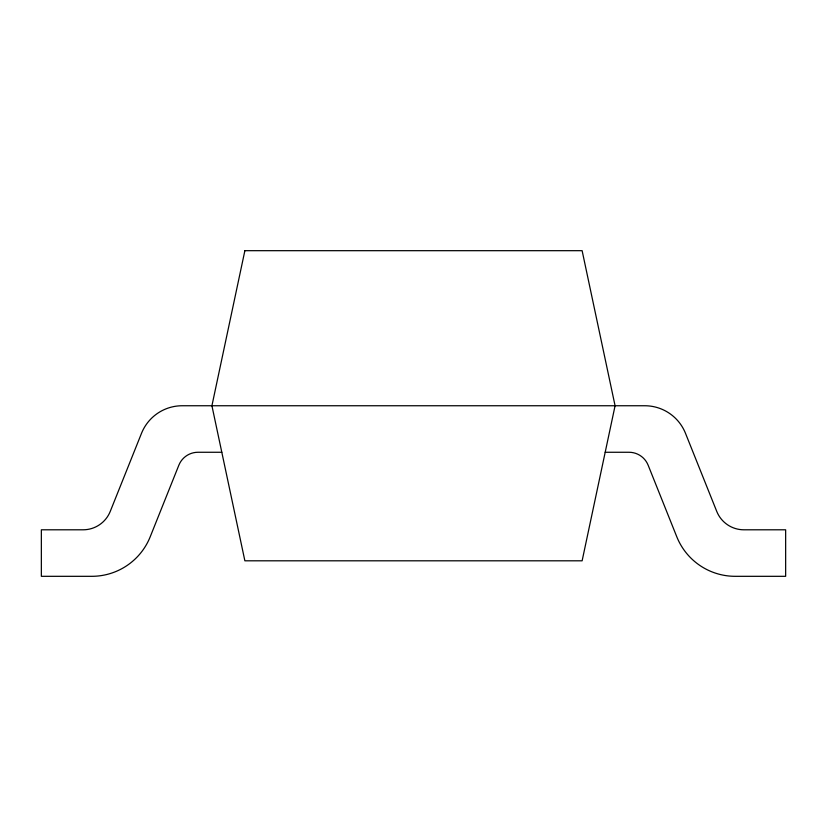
<?xml version="1.0" encoding="UTF-8"?>
<svg xmlns="http://www.w3.org/2000/svg" width="827" height="827" viewBox="0 0 827 827"><rect width="100%" height="100%" fill="white"/><g stroke="black" fill="none" stroke-linecap="round" stroke-linejoin="round"><path stroke-width="1.24" d="M221.812 452.266L197.973 452.266A20.603 20.603 0 0 0 178.849 465.208L150.214 536.775A62.914 62.914 0 0 1 91.797 576.316L41.35 576.316L41.35 529.797L83.103 529.797A29.245 29.245 0 0 0 110.249 511.417L141.51 433.307A43.862 43.862 0 0 1 182.229 405.747L644.771 405.747A43.862 43.862 0 0 1 685.49 433.307L716.751 511.417A29.245 29.245 0 0 0 743.897 529.797L785.65 529.797L785.65 576.316L735.203 576.316A62.914 62.914 0 0 1 676.786 536.775L648.151 465.208A20.603 20.603 0 0 0 629.027 452.266L605.188 452.266M244.875 250.684L211.919 405.747L244.875 560.809L582.125 560.809L615.081 405.747L582.125 250.684L244.875 250.684"/></g></svg>
